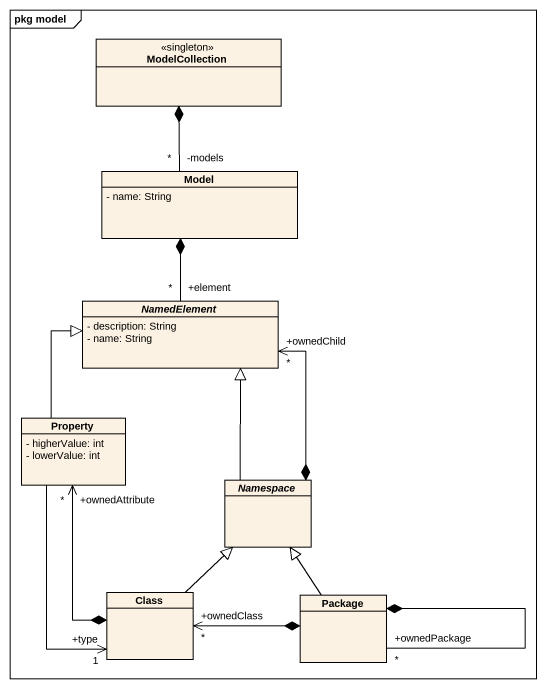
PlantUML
@startuml
mainframe pkg model
hide circle
hide empty members
skinparam classAttributeIconSize 0
class ModelCollection <<singleton>>
class Model {
  - name: String
}
abstract class NamedElement {
  - description: String
  - name: String
}
class Property {
  - higherValue: int
  - lowerValue: int
}
abstract class "Namespace" as Namespace_
class "Class" as Class_
class "Package" as Package_
Model "-models\n*" -up-* ModelCollection
NamedElement "+element\n*" -up-* Model
NamedElement "+ownedChild\n*" <--* Namespace_
Property -up-|> NamedElement
Property "+ownedAttribute\n*" <--* Class_
Property --> "+type\n1" Class_
Namespace_ -up-|> NamedElement
Class_ -up-|> Namespace_
Class_ "+ownedClass\n*" <-right-* Package_
Package_ -up-|> Namespace_
Package_ "+ownedPackage\n*" --* Package_
@enduml
